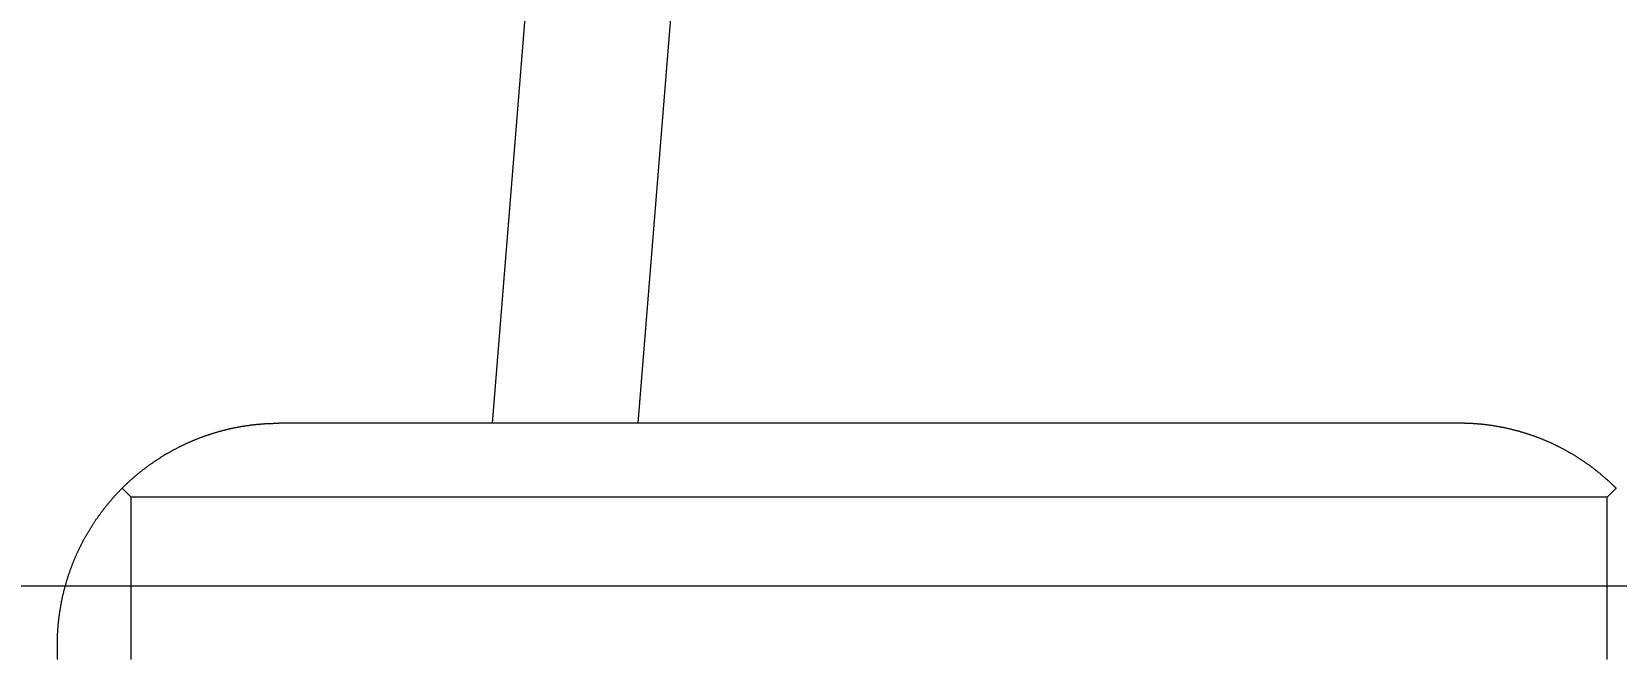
# Model space of a CAD drawing. Header units: millimetres. Extents: x 5622 to 8918, y 2044 to 6634.
# Drawn here: x 7401 to 7422.47, y 2910.95 to 2919.35 of the extents above; entities that cross this region are included whole.
import ezdxf

# ---------------------------------------------------------------- set-up
doc = ezdxf.new("R2010")
doc.units = ezdxf.units.MM
doc.layers.add('DS_ST_quote 1_50', color=7, linetype='Continuous')
for name, color, linetype, lineweight in [('F_ARREDI', 7, 'Continuous', 5), ('F_FERRAMENTA', 253, 'Continuous', 5), ('F_MULTI laminato CERA', 124, 'Continuous', 5), ('F_MULTI laminato OPACO_retino', 1, 'Continuous', 5)]:
    doc.layers.add(name, color=color, linetype=linetype, lineweight=lineweight)
doc.styles.add('ARIAL', font='arial.ttf')
doc.dimstyles.new('ISO-100', dxfattribs={"dimtxt": 100, "dimasz": 5, "dimexe": 0.25, "dimexo": 6, "dimgap": 6, "dimtad": 1, "dimtxsty": 'ARIAL', "dimblk": 'ARCHTICK', "dimcen": 2.5, "dimdle": 15, "dimse1": 1, "dimse2": 1, "dimclrd": 256, "dimclre": 256, "dimclrt": 256, "dimadec": 0, "dimazin": 0, "dimtfac": 1, "dimtmove": 0, "dimatfit": 3, "dimldrblk": 'ARCHTICK', "dimfxl": 1, "dimlwd": -1, "dimlwe": -1, "dimarcsym": 0})

# ---------------------------------------------------------------- blocks, each defined once
blk = doc.blocks.new('CERNIERA_batttuta_pianta')
at = {"layer": 'F_FERRAMENTA'}
for p, q in [((813217.441, 528416.163), (813212.389, 528478.95)), ((813219.414, 528416.163), (813218.569, 528426.657)), ((813205.236, 528415.963), (813205.244, 528415.967)), ((813205.244, 528415.967), (813205.252, 528415.97)), ((813205.252, 528415.97), (813205.26, 528415.973)), ((813205.26, 528415.973), (813205.268, 528415.976)), ((813205.268, 528415.976), (813205.276, 528415.978)), ((813205.276, 528415.978), (813205.284, 528415.981)), ((813205.284, 528415.981), (813205.292, 528415.984)), ((813205.292, 528415.984), (813205.3, 528415.987)), ((813205.3, 528415.987), (813205.308, 528415.99)), ((813205.308, 528415.99), (813205.316, 528415.993)), ((813205.316, 528415.993), (813205.324, 528415.996)), ((813205.324, 528415.996), (813205.332, 528415.998)), ((813205.332, 528415.998), (813205.34, 528416.001)), ((813205.34, 528416.001), (813205.349, 528416.004)), ((813205.349, 528416.004), (813205.357, 528416.007)), ((813205.357, 528416.007), (813205.365, 528416.009)), ((813205.365, 528416.009), (813205.373, 528416.012)), ((813205.373, 528416.012), (813205.381, 528416.015)), ((813205.381, 528416.015), (813205.389, 528416.017)), ((813205.389, 528416.017), (813205.397, 528416.02)), ((813205.397, 528416.02), (813205.405, 528416.022)), ((813205.405, 528416.022), (813205.413, 528416.025)), ((813205.413, 528416.025), (813205.421, 528416.027)), ((813205.421, 528416.027), (813205.429, 528416.03)), ((813205.429, 528416.03), (813205.437, 528416.032)), ((813205.437, 528416.032), (813205.445, 528416.035)), ((813205.445, 528416.035), (813205.453, 528416.037)), ((813205.453, 528416.037), (813205.462, 528416.04)), ((813205.462, 528416.04), (813205.47, 528416.042)), ((813205.47, 528416.042), (813205.478, 528416.044)), ((813205.478, 528416.044), (813205.486, 528416.047)), ((813205.486, 528416.047), (813205.494, 528416.049)), ((813205.494, 528416.049), (813205.502, 528416.051)), ((813205.502, 528416.051), (813205.51, 528416.054)), ((813205.51, 528416.054), (813205.518, 528416.056)), ((813205.518, 528416.056), (813205.526, 528416.058)), ((813205.526, 528416.058), (813205.535, 528416.06)), ((813205.535, 528416.06), (813205.543, 528416.062)), ((813205.543, 528416.062), (813205.551, 528416.065)), ((813205.551, 528416.065), (813205.559, 528416.067)), ((813205.559, 528416.067), (813205.567, 528416.069)), ((813205.567, 528416.069), (813205.575, 528416.071)), ((813205.575, 528416.071), (813205.583, 528416.073)), ((813205.583, 528416.073), (813205.592, 528416.075)), ((813205.592, 528416.075), (813205.6, 528416.077)), ((813205.6, 528416.077), (813205.608, 528416.079)), ((813205.608, 528416.079), (813205.616, 528416.081)), ((813205.616, 528416.081), (813205.624, 528416.083)), ((813205.624, 528416.083), (813205.632, 528416.085)), ((813205.632, 528416.085), (813205.64, 528416.087)), ((813205.64, 528416.087), (813205.649, 528416.088)), ((813205.649, 528416.088), (813205.657, 528416.09)), ((813205.657, 528416.09), (813205.665, 528416.092)), ((813205.665, 528416.092), (813205.673, 528416.094)), ((813205.673, 528416.094), (813205.681, 528416.096)), ((813205.681, 528416.096), (813205.689, 528416.097)), ((813205.689, 528416.097), (813205.697, 528416.099)), ((813205.697, 528416.099), (813205.706, 528416.101)), ((813205.706, 528416.101), (813205.714, 528416.103)), ((813205.714, 528416.103), (813205.722, 528416.104)), ((813205.722, 528416.104), (813205.73, 528416.106)), ((813205.73, 528416.106), (813205.738, 528416.107)), ((813205.738, 528416.107), (813205.746, 528416.109)), ((813205.746, 528416.109), (813205.755, 528416.11)), ((813205.755, 528416.11), (813205.763, 528416.112)), ((813205.763, 528416.112), (813205.771, 528416.114)), ((813205.771, 528416.114), (813205.779, 528416.115)), ((813205.779, 528416.115), (813205.787, 528416.116)), ((813205.787, 528416.116), (813205.795, 528416.118)), ((813205.795, 528416.118), (813205.803, 528416.119)), ((813205.803, 528416.119), (813205.812, 528416.121)), ((813205.812, 528416.121), (813205.82, 528416.122)), ((813205.82, 528416.122), (813205.828, 528416.123)), ((813205.828, 528416.123), (813205.836, 528416.125)), ((813205.836, 528416.125), (813205.844, 528416.126)), ((813205.844, 528416.126), (813205.852, 528416.127)), ((813205.852, 528416.127), (813205.861, 528416.129)), ((813205.861, 528416.129), (813205.869, 528416.13)), ((813205.869, 528416.13), (813205.877, 528416.131)), ((813205.877, 528416.131), (813205.885, 528416.132)), ((813205.885, 528416.132), (813205.893, 528416.133)), ((813205.893, 528416.133), (813205.901, 528416.134)), ((813205.901, 528416.134), (813205.909, 528416.136)), ((813205.909, 528416.136), (813205.917, 528416.137)), ((813205.917, 528416.137), (813205.926, 528416.138)), ((813205.926, 528416.138), (813205.934, 528416.139)), ((813205.934, 528416.139), (813205.942, 528416.14)), ((813205.942, 528416.14), (813205.95, 528416.141)), ((813205.95, 528416.141), (813205.958, 528416.142)), ((813205.958, 528416.142), (813205.966, 528416.143)), ((813205.966, 528416.143), (813205.974, 528416.144)), ((813205.974, 528416.144), (813205.982, 528416.144)), ((813205.982, 528416.144), (813205.991, 528416.145)), ((813205.991, 528416.145), (813205.999, 528416.146)), ((813205.999, 528416.146), (813206.007, 528416.147)), ((813206.007, 528416.147), (813206.015, 528416.148)), ((813206.015, 528416.148), (813206.023, 528416.149)), ((813206.023, 528416.149), (813206.031, 528416.149)), ((813206.031, 528416.149), (813206.039, 528416.15)), ((813206.039, 528416.15), (813206.047, 528416.151)), ((813206.047, 528416.151), (813206.055, 528416.152)), ((813206.055, 528416.152), (813206.063, 528416.152)), ((813206.063, 528416.152), (813206.071, 528416.153)), ((813206.071, 528416.153), (813206.079, 528416.154)), ((813206.079, 528416.154), (813206.087, 528416.154)), ((813206.087, 528416.154), (813206.096, 528416.155)), ((813206.096, 528416.155), (813206.104, 528416.155)), ((813206.104, 528416.155), (813206.112, 528416.156)), ((813206.112, 528416.156), (813206.12, 528416.156)), ((813206.12, 528416.156), (813206.128, 528416.157)), ((813206.128, 528416.157), (813206.136, 528416.157)), ((813206.136, 528416.157), (813206.144, 528416.158)), ((813206.144, 528416.158), (813206.152, 528416.158)), ((813206.152, 528416.158), (813206.16, 528416.159)), ((813206.16, 528416.159), (813206.168, 528416.159)), ((813206.168, 528416.159), (813206.176, 528416.159)), ((813206.176, 528416.159), (813206.184, 528416.16)), ((813206.184, 528416.16), (813206.192, 528416.16)), ((813206.192, 528416.16), (813206.2, 528416.16)), ((813206.2, 528416.16), (813206.208, 528416.161)), ((813206.208, 528416.161), (813206.216, 528416.161)), ((813206.216, 528416.161), (813206.224, 528416.161)), ((813206.224, 528416.161), (813206.232, 528416.161)), ((813206.232, 528416.161), (813206.24, 528416.162)), ((813206.24, 528416.162), (813206.247, 528416.162)), ((813206.247, 528416.162), (813206.255, 528416.162)), ((813206.255, 528416.162), (813206.263, 528416.162)), ((813206.263, 528416.162), (813206.271, 528416.162)), ((813206.271, 528416.162), (813206.279, 528416.162)), ((813206.279, 528416.162), (813206.287, 528416.162)), ((813206.287, 528416.162), (813206.295, 528416.162)), ((813206.295, 528416.162), (813206.303, 528416.163)), ((813206.303, 528416.163), (813206.311, 528416.163)), ((813206.311, 528416.163), (813222.311, 528416.163)), ((813222.319, 528416.163), (813222.311, 528416.163)), ((813222.327, 528416.162), (813222.319, 528416.163)), ((813222.335, 528416.162), (813222.327, 528416.162)), ((813222.343, 528416.162), (813222.335, 528416.162)), ((813222.351, 528416.162), (813222.343, 528416.162)), ((813222.359, 528416.162), (813222.351, 528416.162)), ((813222.366, 528416.162), (813222.359, 528416.162)), ((813222.374, 528416.162), (813222.366, 528416.162)), ((813222.382, 528416.162), (813222.374, 528416.162)), ((813222.39, 528416.161), (813222.382, 528416.162)), ((813222.398, 528416.161), (813222.39, 528416.161)), ((813222.406, 528416.161), (813222.398, 528416.161)), ((813222.414, 528416.161), (813222.406, 528416.161)), ((813222.422, 528416.16), (813222.414, 528416.161)), ((813222.43, 528416.16), (813222.422, 528416.16)), ((813222.438, 528416.16), (813222.43, 528416.16)), ((813222.446, 528416.159), (813222.438, 528416.16)), ((813222.454, 528416.159), (813222.446, 528416.159)), ((813222.462, 528416.159), (813222.454, 528416.159)), ((813222.47, 528416.158), (813222.462, 528416.159)), ((813222.478, 528416.158), (813222.47, 528416.158)), ((813222.486, 528416.157), (813222.478, 528416.158)), ((813222.494, 528416.157), (813222.486, 528416.157)), ((813222.502, 528416.156), (813222.494, 528416.157)), ((813222.51, 528416.156), (813222.502, 528416.156)), ((813222.518, 528416.155), (813222.51, 528416.156)), ((813222.526, 528416.155), (813222.518, 528416.155)), ((813222.534, 528416.154), (813222.526, 528416.155)), ((813222.542, 528416.154), (813222.534, 528416.154)), ((813222.551, 528416.153), (813222.542, 528416.154)), ((813222.559, 528416.152), (813222.551, 528416.153)), ((813222.567, 528416.152), (813222.559, 528416.152)), ((813222.575, 528416.151), (813222.567, 528416.152)), ((813222.583, 528416.15), (813222.575, 528416.151)), ((813222.591, 528416.149), (813222.583, 528416.15)), ((813222.599, 528416.149), (813222.591, 528416.149)), ((813222.607, 528416.148), (813222.599, 528416.149)), ((813222.615, 528416.147), (813222.607, 528416.148)), ((813222.623, 528416.146), (813222.615, 528416.147)), ((813222.631, 528416.145), (813222.623, 528416.146)), ((813222.639, 528416.144), (813222.631, 528416.145)), ((813222.648, 528416.144), (813222.639, 528416.144)), ((813222.656, 528416.143), (813222.648, 528416.144)), ((813222.664, 528416.142), (813222.656, 528416.143)), ((813222.672, 528416.141), (813222.664, 528416.142)), ((813222.68, 528416.14), (813222.672, 528416.141)), ((813222.688, 528416.139), (813222.68, 528416.14)), ((813222.696, 528416.138), (813222.688, 528416.139)), ((813222.704, 528416.137), (813222.696, 528416.138)), ((813222.713, 528416.136), (813222.704, 528416.137)), ((813222.721, 528416.134), (813222.713, 528416.136)), ((813222.729, 528416.133), (813222.721, 528416.134)), ((813222.737, 528416.132), (813222.729, 528416.133)), ((813222.745, 528416.131), (813222.737, 528416.132)), ((813222.753, 528416.13), (813222.745, 528416.131)), ((813222.761, 528416.129), (813222.753, 528416.13)), ((813222.77, 528416.127), (813222.761, 528416.129)), ((813222.778, 528416.126), (813222.77, 528416.127)), ((813222.786, 528416.125), (813222.778, 528416.126)), ((813222.794, 528416.123), (813222.786, 528416.125)), ((813222.802, 528416.122), (813222.794, 528416.123)), ((813222.81, 528416.121), (813222.802, 528416.122)), ((813222.818, 528416.119), (813222.81, 528416.121)), ((813222.827, 528416.118), (813222.818, 528416.119)), ((813222.835, 528416.116), (813222.827, 528416.118)), ((813222.843, 528416.115), (813222.835, 528416.116)), ((813222.851, 528416.114), (813222.843, 528416.115)), ((813222.859, 528416.112), (813222.851, 528416.114)), ((813222.867, 528416.11), (813222.859, 528416.112)), ((813222.876, 528416.109), (813222.867, 528416.11)), ((813222.884, 528416.107), (813222.876, 528416.109)), ((813222.892, 528416.106), (813222.884, 528416.107)), ((813222.9, 528416.104), (813222.892, 528416.106)), ((813222.908, 528416.103), (813222.9, 528416.104)), ((813222.916, 528416.101), (813222.908, 528416.103)), ((813222.924, 528416.099), (813222.916, 528416.101)), ((813222.933, 528416.097), (813222.924, 528416.099)), ((813222.941, 528416.096), (813222.933, 528416.097)), ((813222.949, 528416.094), (813222.941, 528416.096)), ((813222.957, 528416.092), (813222.949, 528416.094)), ((813222.965, 528416.09), (813222.957, 528416.092)), ((813222.973, 528416.088), (813222.965, 528416.09)), ((813222.982, 528416.087), (813222.973, 528416.088)), ((813222.99, 528416.085), (813222.982, 528416.087)), ((813222.998, 528416.083), (813222.99, 528416.085)), ((813223.006, 528416.081), (813222.998, 528416.083)), ((813223.014, 528416.079), (813223.006, 528416.081)), ((813223.022, 528416.077), (813223.014, 528416.079)), ((813223.03, 528416.075), (813223.022, 528416.077)), ((813223.039, 528416.073), (813223.03, 528416.075)), ((813223.047, 528416.071), (813223.039, 528416.073)), ((813223.055, 528416.069), (813223.047, 528416.071)), ((813223.063, 528416.067), (813223.055, 528416.069)), ((813223.071, 528416.065), (813223.063, 528416.067)), ((813223.079, 528416.062), (813223.071, 528416.065)), ((813223.087, 528416.06), (813223.079, 528416.062)), ((813223.095, 528416.058), (813223.087, 528416.06)), ((813223.104, 528416.056), (813223.095, 528416.058)), ((813223.112, 528416.054), (813223.104, 528416.056)), ((813223.12, 528416.051), (813223.112, 528416.054)), ((813223.128, 528416.049), (813223.12, 528416.051)), ((813223.136, 528416.047), (813223.128, 528416.049)), ((813223.144, 528416.044), (813223.136, 528416.047)), ((813223.152, 528416.042), (813223.144, 528416.044)), ((813223.16, 528416.04), (813223.152, 528416.042)), ((813223.168, 528416.037), (813223.16, 528416.04)), ((813223.177, 528416.035), (813223.168, 528416.037)), ((813223.185, 528416.032), (813223.177, 528416.035)), ((813223.193, 528416.03), (813223.185, 528416.032)), ((813223.201, 528416.027), (813223.193, 528416.03)), ((813223.209, 528416.025), (813223.201, 528416.027)), ((813223.217, 528416.022), (813223.209, 528416.025)), ((813223.225, 528416.02), (813223.217, 528416.022)), ((813223.233, 528416.017), (813223.225, 528416.02)), ((813223.241, 528416.015), (813223.233, 528416.017)), ((813223.249, 528416.012), (813223.241, 528416.015)), ((813223.257, 528416.009), (813223.249, 528416.012)), ((813223.265, 528416.007), (813223.257, 528416.009)), ((813223.273, 528416.004), (813223.265, 528416.007)), ((813223.281, 528416.001), (813223.273, 528416.004)), ((813223.289, 528415.998), (813223.281, 528416.001)), ((813223.297, 528415.996), (813223.289, 528415.998)), ((813223.306, 528415.993), (813223.297, 528415.996)), ((813223.314, 528415.99), (813223.306, 528415.993)), ((813223.322, 528415.987), (813223.314, 528415.99)), ((813223.33, 528415.984), (813223.322, 528415.987)), ((813223.338, 528415.981), (813223.33, 528415.984)), ((813223.346, 528415.978), (813223.338, 528415.981)), ((813223.354, 528415.976), (813223.346, 528415.978)), ((813223.362, 528415.973), (813223.354, 528415.976)), ((813223.37, 528415.97), (813223.362, 528415.973)), ((813223.378, 528415.967), (813223.37, 528415.97)), ((813223.385, 528415.963), (813223.378, 528415.967)), ((813204.787, 528415.747), (813204.795, 528415.751)), ((813204.795, 528415.751), (813204.802, 528415.755)), ((813204.802, 528415.755), (813204.81, 528415.76)), ((813204.81, 528415.76), (813204.817, 528415.764)), ((813204.817, 528415.764), (813204.825, 528415.768)), ((813204.825, 528415.768), (813204.832, 528415.773)), ((813204.832, 528415.773), (813204.84, 528415.777)), ((813204.84, 528415.777), (813204.847, 528415.781)), ((813204.847, 528415.781), (813204.855, 528415.785)), ((813204.855, 528415.785), (813204.862, 528415.79)), ((813204.862, 528415.79), (813204.87, 528415.794)), ((813204.87, 528415.794), (813204.878, 528415.798)), ((813204.878, 528415.798), (813204.885, 528415.802)), ((813204.885, 528415.802), (813204.893, 528415.806)), ((813204.893, 528415.806), (813204.9, 528415.81)), ((813204.9, 528415.81), (813204.908, 528415.814)), ((813204.908, 528415.814), (813204.916, 528415.818)), ((813204.916, 528415.818), (813204.923, 528415.822)), ((813204.923, 528415.822), (813204.931, 528415.826)), ((813204.931, 528415.826), (813204.939, 528415.83)), ((813204.939, 528415.83), (813204.946, 528415.834)), ((813204.946, 528415.834), (813204.954, 528415.838)), ((813204.954, 528415.838), (813204.962, 528415.842)), ((813204.962, 528415.842), (813204.97, 528415.846)), ((813204.97, 528415.846), (813204.977, 528415.85)), ((813204.977, 528415.85), (813204.985, 528415.854)), ((813204.985, 528415.854), (813204.993, 528415.857)), ((813204.993, 528415.857), (813205, 528415.861)), ((813205, 528415.861), (813205.008, 528415.865)), ((813205.008, 528415.865), (813205.016, 528415.869)), ((813205.016, 528415.869), (813205.024, 528415.872)), ((813205.024, 528415.872), (813205.031, 528415.876)), ((813205.031, 528415.876), (813205.039, 528415.88)), ((813205.039, 528415.88), (813205.047, 528415.883)), ((813205.047, 528415.883), (813205.055, 528415.887)), ((813205.055, 528415.887), (813205.063, 528415.891)), ((813205.063, 528415.891), (813205.071, 528415.894)), ((813205.071, 528415.894), (813205.078, 528415.898)), ((813205.078, 528415.898), (813205.086, 528415.901)), ((813205.086, 528415.901), (813205.094, 528415.905)), ((813205.094, 528415.905), (813205.102, 528415.908)), ((813205.102, 528415.908), (813205.11, 528415.912)), ((813205.11, 528415.912), (813205.118, 528415.915)), ((813205.118, 528415.915), (813205.125, 528415.918)), ((813205.125, 528415.918), (813205.133, 528415.922)), ((813205.133, 528415.922), (813205.141, 528415.925)), ((813205.141, 528415.925), (813205.149, 528415.928)), ((813205.149, 528415.928), (813205.157, 528415.932)), ((813205.157, 528415.932), (813205.165, 528415.935)), ((813205.165, 528415.935), (813205.173, 528415.938)), ((813205.173, 528415.938), (813205.181, 528415.942)), ((813205.181, 528415.942), (813205.189, 528415.945)), ((813205.189, 528415.945), (813205.197, 528415.948)), ((813205.197, 528415.948), (813205.205, 528415.951)), ((813205.205, 528415.951), (813205.213, 528415.954)), ((813205.213, 528415.954), (813205.22, 528415.957)), ((813205.22, 528415.957), (813205.228, 528415.96)), ((813205.228, 528415.96), (813205.236, 528415.963)), ((813223.393, 528415.96), (813223.385, 528415.963)), ((813223.401, 528415.957), (813223.393, 528415.96)), ((813223.409, 528415.954), (813223.401, 528415.957)), ((813223.417, 528415.951), (813223.409, 528415.954)), ((813223.425, 528415.948), (813223.417, 528415.951)), ((813223.433, 528415.945), (813223.425, 528415.948)), ((813223.441, 528415.942), (813223.433, 528415.945)), ((813223.449, 528415.938), (813223.441, 528415.942)), ((813223.457, 528415.935), (813223.449, 528415.938)), ((813223.465, 528415.932), (813223.457, 528415.935)), ((813223.473, 528415.928), (813223.465, 528415.932)), ((813223.481, 528415.925), (813223.473, 528415.928)), ((813223.489, 528415.922), (813223.481, 528415.925)), ((813223.496, 528415.918), (813223.489, 528415.922)), ((813223.504, 528415.915), (813223.496, 528415.918)), ((813223.512, 528415.912), (813223.504, 528415.915)), ((813223.52, 528415.908), (813223.512, 528415.912)), ((813223.528, 528415.905), (813223.52, 528415.908)), ((813223.536, 528415.901), (813223.528, 528415.905)), ((813223.544, 528415.898), (813223.536, 528415.901)), ((813223.551, 528415.894), (813223.544, 528415.898)), ((813223.559, 528415.891), (813223.551, 528415.894)), ((813223.567, 528415.887), (813223.559, 528415.891)), ((813223.575, 528415.883), (813223.567, 528415.887)), ((813223.583, 528415.88), (813223.575, 528415.883)), ((813223.59, 528415.876), (813223.583, 528415.88)), ((813223.598, 528415.872), (813223.59, 528415.876)), ((813223.606, 528415.869), (813223.598, 528415.872)), ((813223.614, 528415.865), (813223.606, 528415.869)), ((813223.621, 528415.861), (813223.614, 528415.865)), ((813223.629, 528415.857), (813223.621, 528415.861)), ((813223.637, 528415.854), (813223.629, 528415.857)), ((813223.645, 528415.85), (813223.637, 528415.854)), ((813223.652, 528415.846), (813223.645, 528415.85)), ((813223.66, 528415.842), (813223.652, 528415.846)), ((813223.668, 528415.838), (813223.66, 528415.842)), ((813223.675, 528415.834), (813223.668, 528415.838)), ((813223.683, 528415.83), (813223.675, 528415.834)), ((813223.691, 528415.826), (813223.683, 528415.83)), ((813223.698, 528415.822), (813223.691, 528415.826)), ((813223.706, 528415.818), (813223.698, 528415.822)), ((813223.714, 528415.814), (813223.706, 528415.818)), ((813223.721, 528415.81), (813223.714, 528415.814)), ((813223.729, 528415.806), (813223.721, 528415.81)), ((813223.737, 528415.802), (813223.729, 528415.806)), ((813223.744, 528415.798), (813223.737, 528415.802)), ((813223.752, 528415.794), (813223.744, 528415.798)), ((813223.759, 528415.79), (813223.752, 528415.794)), ((813223.767, 528415.785), (813223.759, 528415.79)), ((813223.775, 528415.781), (813223.767, 528415.785)), ((813223.782, 528415.777), (813223.775, 528415.781)), ((813223.79, 528415.773), (813223.782, 528415.777)), ((813223.797, 528415.768), (813223.79, 528415.773)), ((813223.805, 528415.764), (813223.797, 528415.768)), ((813223.812, 528415.76), (813223.805, 528415.764)), ((813223.82, 528415.755), (813223.812, 528415.76)), ((813223.827, 528415.751), (813223.82, 528415.755)), ((813223.835, 528415.747), (813223.827, 528415.751)), ((813204.469, 528415.531), (813204.476, 528415.536)), ((813204.476, 528415.536), (813204.483, 528415.541)), ((813204.483, 528415.541), (813204.49, 528415.547)), ((813204.49, 528415.547), (813204.497, 528415.552)), ((813204.497, 528415.552), (813204.504, 528415.557)), ((813204.504, 528415.557), (813204.511, 528415.563)), ((813204.511, 528415.563), (813204.518, 528415.568)), ((813204.518, 528415.568), (813204.525, 528415.573)), ((813204.525, 528415.573), (813204.532, 528415.578)), ((813204.532, 528415.578), (813204.539, 528415.584)), ((813204.539, 528415.584), (813204.547, 528415.589)), ((813204.547, 528415.589), (813204.554, 528415.594)), ((813204.554, 528415.594), (813204.561, 528415.599)), ((813204.561, 528415.599), (813204.568, 528415.604)), ((813204.568, 528415.604), (813204.575, 528415.609)), ((813204.575, 528415.609), (813204.582, 528415.614)), ((813204.582, 528415.614), (813204.589, 528415.619)), ((813204.589, 528415.619), (813204.596, 528415.624)), ((813204.596, 528415.624), (813204.604, 528415.629)), ((813204.604, 528415.629), (813204.611, 528415.634)), ((813204.611, 528415.634), (813204.618, 528415.639)), ((813204.618, 528415.639), (813204.625, 528415.644)), ((813204.625, 528415.644), (813204.633, 528415.649)), ((813204.633, 528415.649), (813204.64, 528415.654)), ((813204.64, 528415.654), (813204.647, 528415.659)), ((813204.647, 528415.659), (813204.654, 528415.664)), ((813204.654, 528415.664), (813204.662, 528415.668)), ((813204.662, 528415.668), (813204.669, 528415.673)), ((813204.669, 528415.673), (813204.676, 528415.678)), ((813204.676, 528415.678), (813204.684, 528415.683)), ((813204.684, 528415.683), (813204.691, 528415.687)), ((813204.691, 528415.687), (813204.698, 528415.692)), ((813204.698, 528415.692), (813204.706, 528415.697)), ((813204.706, 528415.697), (813204.713, 528415.701)), ((813204.713, 528415.701), (813204.72, 528415.706)), ((813204.72, 528415.706), (813204.728, 528415.711)), ((813204.728, 528415.711), (813204.735, 528415.715)), ((813204.735, 528415.715), (813204.742, 528415.72)), ((813204.742, 528415.72), (813204.75, 528415.724)), ((813204.75, 528415.724), (813204.757, 528415.729)), ((813204.757, 528415.729), (813204.765, 528415.733)), ((813204.765, 528415.733), (813204.772, 528415.738)), ((813204.772, 528415.738), (813204.78, 528415.742)), ((813204.78, 528415.742), (813204.787, 528415.747)), ((813223.842, 528415.742), (813223.835, 528415.747)), ((813223.85, 528415.738), (813223.842, 528415.742)), ((813223.857, 528415.733), (813223.85, 528415.738)), ((813223.865, 528415.729), (813223.857, 528415.733)), ((813223.872, 528415.724), (813223.865, 528415.729)), ((813223.879, 528415.72), (813223.872, 528415.724)), ((813223.887, 528415.715), (813223.879, 528415.72)), ((813223.894, 528415.711), (813223.887, 528415.715)), ((813223.902, 528415.706), (813223.894, 528415.711)), ((813223.909, 528415.701), (813223.902, 528415.706)), ((813223.916, 528415.697), (813223.909, 528415.701)), ((813223.924, 528415.692), (813223.916, 528415.697)), ((813223.931, 528415.687), (813223.924, 528415.692)), ((813223.938, 528415.683), (813223.931, 528415.687)), ((813223.946, 528415.678), (813223.938, 528415.683)), ((813223.953, 528415.673), (813223.946, 528415.678)), ((813223.96, 528415.668), (813223.953, 528415.673)), ((813223.968, 528415.664), (813223.96, 528415.668)), ((813223.975, 528415.659), (813223.968, 528415.664)), ((813223.982, 528415.654), (813223.975, 528415.659)), ((813223.989, 528415.649), (813223.982, 528415.654)), ((813223.997, 528415.644), (813223.989, 528415.649)), ((813224.004, 528415.639), (813223.997, 528415.644)), ((813224.011, 528415.634), (813224.004, 528415.639)), ((813224.018, 528415.629), (813224.011, 528415.634)), ((813224.025, 528415.624), (813224.018, 528415.629)), ((813224.033, 528415.619), (813224.025, 528415.624)), ((813224.04, 528415.614), (813224.033, 528415.619)), ((813224.047, 528415.609), (813224.04, 528415.614)), ((813224.054, 528415.604), (813224.047, 528415.609)), ((813224.061, 528415.599), (813224.054, 528415.604)), ((813224.068, 528415.594), (813224.061, 528415.599)), ((813224.075, 528415.589), (813224.068, 528415.594)), ((813224.082, 528415.584), (813224.075, 528415.589)), ((813224.09, 528415.578), (813224.082, 528415.584)), ((813224.097, 528415.573), (813224.09, 528415.578)), ((813224.104, 528415.568), (813224.097, 528415.573)), ((813224.111, 528415.563), (813224.104, 528415.568)), ((813224.118, 528415.557), (813224.111, 528415.563)), ((813224.125, 528415.552), (813224.118, 528415.557)), ((813224.132, 528415.547), (813224.125, 528415.552)), ((813224.139, 528415.541), (813224.132, 528415.547)), ((813224.146, 528415.536), (813224.139, 528415.541)), ((813224.153, 528415.531), (813224.146, 528415.536)), ((813204.222, 528415.315), (813204.228, 528415.322)), ((813204.228, 528415.322), (813204.234, 528415.328)), ((813204.234, 528415.328), (813204.241, 528415.334)), ((813204.241, 528415.334), (813204.247, 528415.34)), ((813204.247, 528415.34), (813204.254, 528415.346)), ((813204.254, 528415.346), (813204.26, 528415.352)), ((813204.26, 528415.352), (813204.267, 528415.359)), ((813204.267, 528415.359), (813204.273, 528415.365)), ((813204.273, 528415.365), (813204.28, 528415.371)), ((813204.28, 528415.371), (813204.287, 528415.377)), ((813204.287, 528415.377), (813204.293, 528415.383)), ((813204.293, 528415.383), (813204.3, 528415.389)), ((813204.3, 528415.389), (813204.306, 528415.395)), ((813204.306, 528415.395), (813204.313, 528415.401)), ((813204.313, 528415.401), (813204.32, 528415.406)), ((813204.32, 528415.406), (813204.326, 528415.412)), ((813204.326, 528415.412), (813204.333, 528415.418)), ((813204.333, 528415.418), (813204.34, 528415.424)), ((813204.34, 528415.424), (813204.346, 528415.43)), ((813204.346, 528415.43), (813204.353, 528415.436)), ((813204.353, 528415.436), (813204.36, 528415.441)), ((813204.36, 528415.441), (813204.367, 528415.447)), ((813204.367, 528415.447), (813204.373, 528415.453)), ((813204.373, 528415.453), (813204.38, 528415.459)), ((813204.38, 528415.459), (813204.387, 528415.464)), ((813204.387, 528415.464), (813204.394, 528415.47)), ((813204.394, 528415.47), (813204.4, 528415.476)), ((813204.4, 528415.476), (813204.407, 528415.481)), ((813204.407, 528415.481), (813204.414, 528415.487)), ((813204.414, 528415.487), (813204.421, 528415.492)), ((813204.421, 528415.492), (813204.428, 528415.498)), ((813204.428, 528415.498), (813204.435, 528415.503)), ((813204.435, 528415.503), (813204.442, 528415.509)), ((813204.442, 528415.509), (813204.448, 528415.514)), ((813204.448, 528415.514), (813204.455, 528415.52)), ((813204.455, 528415.52), (813204.462, 528415.525)), ((813204.462, 528415.525), (813204.469, 528415.531)), ((813224.16, 528415.525), (813224.153, 528415.531)), ((813224.167, 528415.52), (813224.16, 528415.525)), ((813224.173, 528415.514), (813224.167, 528415.52)), ((813224.18, 528415.509), (813224.173, 528415.514)), ((813224.187, 528415.503), (813224.18, 528415.509)), ((813224.194, 528415.498), (813224.187, 528415.503)), ((813224.201, 528415.492), (813224.194, 528415.498)), ((813224.208, 528415.487), (813224.201, 528415.492)), ((813224.215, 528415.481), (813224.208, 528415.487)), ((813224.221, 528415.476), (813224.215, 528415.481)), ((813224.228, 528415.47), (813224.221, 528415.476)), ((813224.235, 528415.464), (813224.228, 528415.47)), ((813224.242, 528415.459), (813224.235, 528415.464)), ((813224.249, 528415.453), (813224.242, 528415.459)), ((813224.255, 528415.447), (813224.249, 528415.453)), ((813224.262, 528415.441), (813224.255, 528415.447)), ((813224.269, 528415.436), (813224.262, 528415.441)), ((813224.276, 528415.43), (813224.269, 528415.436)), ((813224.282, 528415.424), (813224.276, 528415.43)), ((813224.289, 528415.418), (813224.282, 528415.424)), ((813224.296, 528415.412), (813224.289, 528415.418)), ((813224.302, 528415.406), (813224.296, 528415.412)), ((813224.309, 528415.401), (813224.302, 528415.406)), ((813224.316, 528415.395), (813224.309, 528415.401)), ((813224.322, 528415.389), (813224.316, 528415.395)), ((813224.329, 528415.383), (813224.322, 528415.389)), ((813224.335, 528415.377), (813224.329, 528415.383)), ((813224.342, 528415.371), (813224.335, 528415.377)), ((813224.348, 528415.365), (813224.342, 528415.371)), ((813224.355, 528415.359), (813224.348, 528415.365)), ((813224.361, 528415.352), (813224.355, 528415.359)), ((813224.368, 528415.346), (813224.361, 528415.352)), ((813224.374, 528415.34), (813224.368, 528415.346)), ((813224.381, 528415.334), (813224.374, 528415.34)), ((813224.387, 528415.328), (813224.381, 528415.334)), ((813224.394, 528415.322), (813224.387, 528415.328)), ((813224.4, 528415.315), (813224.394, 528415.322)), ((813204.183, 528415.278), (813204.19, 528415.284)), ((813204.19, 528415.284), (813204.196, 528415.29)), ((813204.311, 528415.163), (813204.19, 528415.284)), ((813204.196, 528415.29), (813204.202, 528415.297)), ((813204.202, 528415.297), (813204.209, 528415.303)), ((813204.209, 528415.303), (813204.215, 528415.309)), ((813204.215, 528415.309), (813204.222, 528415.315)), ((813204.311, 528415.163), (813224.311, 528415.163)), ((813204.311, 528412.963), (813204.311, 528415.163)), ((813224.311, 528415.163), (813224.432, 528415.284)), ((813224.311, 528412.963), (813224.311, 528415.163)), ((813224.407, 528415.309), (813224.4, 528415.315)), ((813224.413, 528415.303), (813224.407, 528415.309)), ((813224.42, 528415.297), (813224.413, 528415.303)), ((813224.426, 528415.29), (813224.42, 528415.297)), ((813224.432, 528415.284), (813224.426, 528415.29)), ((813224.439, 528415.278), (813224.432, 528415.284)), ((813224.445, 528415.271), (813224.439, 528415.278)), ((813224.451, 528415.265), (813224.445, 528415.271)), ((813224.458, 528415.258), (813224.451, 528415.265)), ((813224.464, 528415.252), (813224.458, 528415.258)), ((813224.47, 528415.245), (813224.464, 528415.252)), ((813224.476, 528415.239), (813224.47, 528415.245)), ((813224.482, 528415.233), (813224.476, 528415.239)), ((813224.489, 528415.226), (813224.482, 528415.233)), ((813224.495, 528415.22), (813224.489, 528415.226)), ((813224.501, 528415.213), (813224.495, 528415.22)), ((813224.507, 528415.207), (813224.501, 528415.213)), ((813224.513, 528415.2), (813224.507, 528415.207)), ((813224.519, 528415.193), (813224.513, 528415.2)), ((813224.525, 528415.187), (813224.519, 528415.193)), ((813224.531, 528415.18), (813224.525, 528415.187)), ((813224.537, 528415.174), (813224.531, 528415.18)), ((813224.543, 528415.167), (813224.537, 528415.174)), ((813224.549, 528415.16), (813224.543, 528415.167)), ((813224.555, 528415.154), (813224.549, 528415.16)), ((813224.561, 528415.147), (813224.555, 528415.154)), ((813224.567, 528415.141), (813224.561, 528415.147)), ((813224.572, 528415.134), (813224.567, 528415.141)), ((813224.578, 528415.127), (813224.572, 528415.134)), ((813224.584, 528415.12), (813224.578, 528415.127)), ((813224.59, 528415.114), (813224.584, 528415.12)), ((813224.596, 528415.107), (813224.59, 528415.114)), ((813224.601, 528415.1), (813224.596, 528415.107)), ((813224.607, 528415.093), (813224.601, 528415.1)), ((813224.613, 528415.087), (813224.607, 528415.093)), ((813224.618, 528415.08), (813224.613, 528415.087)), ((813224.624, 528415.073), (813224.618, 528415.08)), ((813224.63, 528415.066), (813224.624, 528415.073)), ((813224.635, 528415.059), (813224.63, 528415.066)), ((813224.641, 528415.053), (813224.635, 528415.059)), ((813224.646, 528415.046), (813224.641, 528415.053)), ((813224.652, 528415.039), (813224.646, 528415.046)), ((813224.657, 528415.032), (813224.652, 528415.039)), ((813224.663, 528415.025), (813224.657, 528415.032)), ((813224.668, 528415.018), (813224.663, 528415.025)), ((813224.674, 528415.011), (813224.668, 528415.018)), ((813224.679, 528415.004), (813224.674, 528415.011)), ((813224.685, 528414.997), (813224.679, 528415.004)), ((813224.69, 528414.99), (813224.685, 528414.997)), ((813224.695, 528414.983), (813224.69, 528414.99)), ((813224.701, 528414.976), (813224.695, 528414.983)), ((813224.706, 528414.969), (813224.701, 528414.976)), ((813224.711, 528414.962), (813224.706, 528414.969)), ((813224.716, 528414.955), (813224.711, 528414.962)), ((813224.722, 528414.948), (813224.716, 528414.955)), ((813224.727, 528414.941), (813224.722, 528414.948)), ((813224.732, 528414.934), (813224.727, 528414.941)), ((813224.737, 528414.927), (813224.732, 528414.934)), ((813224.742, 528414.92), (813224.737, 528414.927)), ((813224.747, 528414.913), (813224.742, 528414.92)), ((813224.753, 528414.906), (813224.747, 528414.913)), ((813224.758, 528414.899), (813224.753, 528414.906)), ((813224.763, 528414.891), (813224.758, 528414.899)), ((813224.768, 528414.884), (813224.763, 528414.891)), ((813224.773, 528414.877), (813224.768, 528414.884)), ((813224.778, 528414.87), (813224.773, 528414.877)), ((813224.783, 528414.863), (813224.778, 528414.87)), ((813224.788, 528414.855), (813224.783, 528414.863)), ((813224.793, 528414.848), (813224.788, 528414.855)), ((813224.797, 528414.841), (813224.793, 528414.848)), ((813224.802, 528414.834), (813224.797, 528414.841)), ((813224.807, 528414.826), (813224.802, 528414.834)), ((813224.812, 528414.819), (813224.807, 528414.826)), ((813224.817, 528414.812), (813224.812, 528414.819)), ((813224.822, 528414.805), (813224.817, 528414.812)), ((813224.826, 528414.797), (813224.822, 528414.805)), ((813224.831, 528414.79), (813224.826, 528414.797)), ((813224.836, 528414.783), (813224.831, 528414.79)), ((813224.841, 528414.775), (813224.836, 528414.783)), ((813224.845, 528414.768), (813224.841, 528414.775)), ((813224.85, 528414.761), (813224.845, 528414.768)), ((813224.855, 528414.753), (813224.85, 528414.761)), ((813224.859, 528414.746), (813224.855, 528414.753)), ((813224.864, 528414.738), (813224.859, 528414.746)), ((813224.868, 528414.731), (813224.864, 528414.738)), ((813224.873, 528414.724), (813224.868, 528414.731)), ((813224.877, 528414.716), (813224.873, 528414.724)), ((813224.882, 528414.709), (813224.877, 528414.716)), ((813224.886, 528414.701), (813224.882, 528414.709)), ((813224.891, 528414.694), (813224.886, 528414.701)), ((813224.895, 528414.686), (813224.891, 528414.694)), ((813224.9, 528414.679), (813224.895, 528414.686)), ((813224.904, 528414.671), (813224.9, 528414.679)), ((813224.908, 528414.664), (813224.904, 528414.671)), ((813224.913, 528414.656), (813224.908, 528414.664)), ((813224.917, 528414.649), (813224.913, 528414.656)), ((813224.921, 528414.641), (813224.917, 528414.649)), ((813224.925, 528414.634), (813224.921, 528414.641)), ((813224.93, 528414.626), (813224.925, 528414.634)), ((813224.934, 528414.619), (813224.93, 528414.626)), ((813224.938, 528414.611), (813224.934, 528414.619)), ((813224.942, 528414.603), (813224.938, 528414.611)), ((813224.946, 528414.596), (813224.942, 528414.603)), ((813224.951, 528414.588), (813224.946, 528414.596)), ((813224.955, 528414.581), (813224.951, 528414.588)), ((813224.959, 528414.573), (813224.955, 528414.581)), ((813224.963, 528414.565), (813224.959, 528414.573)), ((813224.967, 528414.558), (813224.963, 528414.565)), ((813224.971, 528414.55), (813224.967, 528414.558)), ((813224.975, 528414.542), (813224.971, 528414.55)), ((813224.979, 528414.535), (813224.975, 528414.542)), ((813224.983, 528414.527), (813224.979, 528414.535)), ((813224.987, 528414.519), (813224.983, 528414.527)), ((813224.99, 528414.512), (813224.987, 528414.519)), ((813224.994, 528414.504), (813224.99, 528414.512)), ((813224.998, 528414.496), (813224.994, 528414.504)), ((813225.002, 528414.489), (813224.998, 528414.496)), ((813225.006, 528414.481), (813225.002, 528414.489)), ((813225.01, 528414.473), (813225.006, 528414.481)), ((813225.013, 528414.465), (813225.01, 528414.473)), ((813225.017, 528414.458), (813225.013, 528414.465)), ((813225.021, 528414.45), (813225.017, 528414.458)), ((813225.024, 528414.442), (813225.021, 528414.45)), ((813225.028, 528414.434), (813225.024, 528414.442)), ((813225.032, 528414.426), (813225.028, 528414.434)), ((813225.035, 528414.419), (813225.032, 528414.426)), ((813225.039, 528414.411), (813225.035, 528414.419)), ((813225.042, 528414.403), (813225.039, 528414.411)), ((813225.046, 528414.395), (813225.042, 528414.403)), ((813225.05, 528414.387), (813225.046, 528414.395)), ((813225.053, 528414.379), (813225.05, 528414.387)), ((813225.057, 528414.372), (813225.053, 528414.379)), ((813225.06, 528414.364), (813225.057, 528414.372)), ((813225.063, 528414.356), (813225.06, 528414.364)), ((813225.067, 528414.348), (813225.063, 528414.356)), ((813225.07, 528414.34), (813225.067, 528414.348)), ((813225.074, 528414.332), (813225.07, 528414.34)), ((813225.077, 528414.324), (813225.074, 528414.332)), ((813225.08, 528414.316), (813225.077, 528414.324)), ((813225.083, 528414.309), (813225.08, 528414.316)), ((813225.087, 528414.301), (813225.083, 528414.309)), ((813225.09, 528414.293), (813225.087, 528414.301)), ((813225.093, 528414.285), (813225.09, 528414.293)), ((813225.096, 528414.277), (813225.093, 528414.285)), ((813225.099, 528414.269), (813225.096, 528414.277)), ((813225.103, 528414.261), (813225.099, 528414.269)), ((813225.106, 528414.253), (813225.103, 528414.261)), ((813225.109, 528414.245), (813225.106, 528414.253)), ((813225.112, 528414.237), (813225.109, 528414.245)), ((813225.115, 528414.229), (813225.112, 528414.237)), ((813225.118, 528414.221), (813225.115, 528414.229)), ((813225.121, 528414.213), (813225.118, 528414.221)), ((813225.124, 528414.205), (813225.121, 528414.213)), ((813225.127, 528414.197), (813225.124, 528414.205)), ((813225.13, 528414.189), (813225.127, 528414.197)), ((813225.133, 528414.181), (813225.13, 528414.189)), ((813225.136, 528414.173), (813225.133, 528414.181)), ((813225.138, 528414.165), (813225.136, 528414.173)), ((813225.141, 528414.157), (813225.138, 528414.165)), ((813225.144, 528414.149), (813225.141, 528414.157)), ((813225.147, 528414.141), (813225.144, 528414.149)), ((813225.15, 528414.133), (813225.147, 528414.141)), ((813225.152, 528414.125), (813225.15, 528414.133)), ((813225.155, 528414.117), (813225.152, 528414.125)), ((813225.158, 528414.109), (813225.155, 528414.117)), ((813225.16, 528414.101), (813225.158, 528414.109)), ((813225.163, 528414.093), (813225.16, 528414.101)), ((813225.166, 528414.085), (813225.163, 528414.093)), ((813225.168, 528414.077), (813225.166, 528414.085)), ((813225.171, 528414.069), (813225.168, 528414.077)), ((813225.173, 528414.06), (813225.171, 528414.069)), ((813225.176, 528414.052), (813225.173, 528414.06)), ((813225.178, 528414.044), (813225.176, 528414.052)), ((813225.181, 528414.036), (813225.178, 528414.044)), ((813225.183, 528414.028), (813225.181, 528414.036)), ((813225.186, 528414.02), (813225.183, 528414.028)), ((813225.188, 528414.012), (813225.186, 528414.02)), ((813225.191, 528414.004), (813225.188, 528414.012)), ((813225.193, 528413.996), (813225.191, 528414.004)), ((813225.195, 528413.988), (813225.193, 528413.996)), ((813225.198, 528413.979), (813225.195, 528413.988)), ((813225.2, 528413.971), (813225.198, 528413.979)), ((813225.202, 528413.963), (813225.2, 528413.971)), ((813225.204, 528413.955), (813225.202, 528413.963)), ((813225.207, 528413.947), (813225.204, 528413.955)), ((813225.209, 528413.939), (813225.207, 528413.947)), ((813225.211, 528413.931), (813225.209, 528413.939)), ((813225.213, 528413.923), (813225.211, 528413.931)), ((813225.215, 528413.915), (813225.213, 528413.923)), ((813225.217, 528413.906), (813225.215, 528413.915)), ((813225.219, 528413.898), (813225.217, 528413.906)), ((813225.221, 528413.89), (813225.219, 528413.898)), ((813225.223, 528413.882), (813225.221, 528413.89)), ((813225.225, 528413.874), (813225.223, 528413.882)), ((813225.227, 528413.866), (813225.225, 528413.874)), ((813225.229, 528413.858), (813225.227, 528413.866)), ((813225.231, 528413.849), (813225.229, 528413.858)), ((813225.233, 528413.841), (813225.231, 528413.849)), ((813225.235, 528413.833), (813225.233, 528413.841)), ((813225.237, 528413.825), (813225.235, 528413.833)), ((813225.239, 528413.817), (813225.237, 528413.825)), ((813225.241, 528413.809), (813225.239, 528413.817)), ((813225.242, 528413.8), (813225.241, 528413.809)), ((813225.244, 528413.792), (813225.242, 528413.8)), ((813225.246, 528413.784), (813225.244, 528413.792)), ((813225.248, 528413.776), (813225.246, 528413.784)), ((813225.249, 528413.768), (813225.248, 528413.776)), ((813225.251, 528413.76), (813225.249, 528413.768)), ((813225.253, 528413.752), (813225.251, 528413.76)), ((813225.254, 528413.743), (813225.253, 528413.752)), ((813225.256, 528413.735), (813225.254, 528413.743)), ((813225.257, 528413.727), (813225.256, 528413.735)), ((813225.259, 528413.719), (813225.257, 528413.727)), ((813225.26, 528413.711), (813225.259, 528413.719)), ((813225.262, 528413.703), (813225.26, 528413.711)), ((813225.263, 528413.694), (813225.262, 528413.703)), ((813225.265, 528413.686), (813225.263, 528413.694)), ((813225.266, 528413.678), (813225.265, 528413.686)), ((813225.268, 528413.67), (813225.266, 528413.678)), ((813225.269, 528413.662), (813225.268, 528413.67)), ((813225.27, 528413.654), (813225.269, 528413.662)), ((813225.272, 528413.646), (813225.27, 528413.654)), ((813225.273, 528413.637), (813225.272, 528413.646)), ((813225.274, 528413.629), (813225.273, 528413.637)), ((813225.276, 528413.621), (813225.274, 528413.629)), ((813225.277, 528413.613), (813225.276, 528413.621)), ((813225.278, 528413.605), (813225.277, 528413.613)), ((813225.279, 528413.597), (813225.278, 528413.605)), ((813225.281, 528413.589), (813225.279, 528413.597)), ((813225.282, 528413.58), (813225.281, 528413.589)), ((813225.283, 528413.572), (813225.282, 528413.58)), ((813225.284, 528413.564), (813225.283, 528413.572)), ((813225.285, 528413.556), (813225.284, 528413.564)), ((813225.286, 528413.548), (813225.285, 528413.556)), ((813225.287, 528413.54), (813225.286, 528413.548)), ((813225.288, 528413.532), (813225.287, 528413.54)), ((813225.289, 528413.524), (813225.288, 528413.532)), ((813225.29, 528413.515), (813225.289, 528413.524)), ((813225.291, 528413.507), (813225.29, 528413.515)), ((813225.292, 528413.499), (813225.291, 528413.507)), ((813225.293, 528413.491), (813225.292, 528413.499)), ((813225.294, 528413.483), (813225.293, 528413.491)), ((813225.295, 528413.475), (813225.294, 528413.483)), ((813225.295, 528413.467), (813225.295, 528413.475)), ((813225.296, 528413.459), (813225.295, 528413.467)), ((813225.297, 528413.451), (813225.296, 528413.459)), ((813225.298, 528413.442), (813225.297, 528413.451)), ((813225.299, 528413.434), (813225.298, 528413.442)), ((813225.299, 528413.426), (813225.299, 528413.434)), ((813225.3, 528413.418), (813225.299, 528413.426)), ((813225.301, 528413.41), (813225.3, 528413.418)), ((813225.301, 528413.402), (813225.301, 528413.41)), ((813225.302, 528413.394), (813225.301, 528413.402)), ((813225.303, 528413.386), (813225.302, 528413.394)), ((813225.303, 528413.378), (813225.303, 528413.386)), ((813225.304, 528413.37), (813225.303, 528413.378)), ((813225.304, 528413.362), (813225.304, 528413.37)), ((813225.305, 528413.354), (813225.304, 528413.362)), ((813225.305, 528413.346), (813225.305, 528413.354)), ((813225.306, 528413.338), (813225.305, 528413.346)), ((813225.306, 528413.33), (813225.306, 528413.338)), ((813225.307, 528413.322), (813225.306, 528413.33)), ((813225.307, 528413.314), (813225.307, 528413.322)), ((813225.308, 528413.306), (813225.307, 528413.314)), ((813225.308, 528413.298), (813225.308, 528413.306)), ((813225.308, 528413.29), (813225.308, 528413.298)), ((813225.309, 528413.282), (813225.308, 528413.29)), ((813225.309, 528413.274), (813225.309, 528413.282)), ((813225.309, 528413.266), (813225.309, 528413.274)), ((813225.309, 528413.258), (813225.309, 528413.266)), ((813225.31, 528413.25), (813225.309, 528413.258)), ((813225.31, 528413.242), (813225.31, 528413.25)), ((813225.31, 528413.234), (813225.31, 528413.242)), ((813225.31, 528413.226), (813225.31, 528413.234)), ((813225.31, 528413.218), (813225.31, 528413.226)), ((813225.311, 528413.21), (813225.31, 528413.218)), ((813225.311, 528413.202), (813225.311, 528413.21)), ((813225.311, 528413.194), (813225.311, 528413.202)), ((813225.311, 528413.186), (813225.311, 528413.194)), ((813225.311, 528413.179), (813225.311, 528413.186)), ((813225.311, 528413.171), (813225.311, 528413.179)), ((813225.311, 528413.163), (813225.311, 528413.171)), ((813225.311, 528412.963), (813225.311, 528413.163))]:
    blk.add_line(p, q, dxfattribs=at)
blk = doc.blocks.new('MOBILE_ingresso-living_rev.01_pianta')
at = {"layer": 'F_MULTI laminato CERA', "transparency": 33554687}
blk.add_lwpolyline([(2570.767, -10922.84), (2007.767, -10922.84), (2007.767, -11333.34), (2570.767, -11333.34)], close=True, dxfattribs=at)
at = {"layer": 'F_MULTI laminato OPACO_retino', "transparency": 33554687, "xscale": -1, "rotation": 90}
blk.add_blockref('CERNIERA_batttuta_pianta', (530984.729, 802276.471), dxfattribs=at)
blk = doc.blocks.new('_ArchTick')
at = {"color": 0, "linetype": 'ByBlock', "const_width": 0.15}
blk.add_lwpolyline([(-0.5, -0.5), (0.5, 0.5)], dxfattribs=at)
blk = doc.blocks.new('*D20')
at = {"layer": 'Defpoints', "color": 0, "transparency": 16777216}
for p in [(6998.848, 2911.851), (7445.348, 2911.851), (7445.348, 2668.181)]:
    blk.add_point(p, dxfattribs=at)
at = {"layer": 'DS_ST_quote 1_50', "transparency": 16777216}
blk.add_line((6983.848, 2668.181), (7460.348, 2668.181), dxfattribs=at)
at = {"layer": 'DS_ST_quote 1_50', "transparency": 16777216, "xscale": 5, "yscale": 5, "zscale": 5, "rotation": 180}
blk.add_blockref('_ArchTick', (6998.848, 2668.181), dxfattribs=at)
at = {"layer": 'DS_ST_quote 1_50', "transparency": 16777216, "xscale": 5, "yscale": 5, "zscale": 5}
blk.add_blockref('_ArchTick', (7445.348, 2668.181), dxfattribs=at)
at = {"layer": 'DS_ST_quote 1_50', "transparency": 16777216, "insert": (7222.098, 2734.277), "char_height": 100, "attachment_point": 5, "style": 'ARIAL'}
blk.add_mtext('446,5', dxfattribs=at)

msp = doc.modelspace()

# ---------------------------------------------------------------- block references
at = {"layer": 'F_ARREDI', "rotation": 270}
msp.add_blockref('MOBILE_ingresso-living_rev.01_pianta', (18350.188, 5482.618), dxfattribs=at)

# ---------------------------------------------------------------- dimensions: what is measured, and where the dimension line sits
at = {"layer": 'DS_ST_quote 1_50', "color": 4}
dim = msp.add_linear_dim(base=(7445.348, 2668.181), p1=(6998.848, 2911.851), p2=(7445.348, 2911.851), dimstyle='ISO-100', dxfattribs=at)
dim.commit()
dim.dimension.update_dxf_attribs({"geometry": '*D20', "text_midpoint": (7222.098, 2734.277)})

doc.saveas('drawing.dxf')
